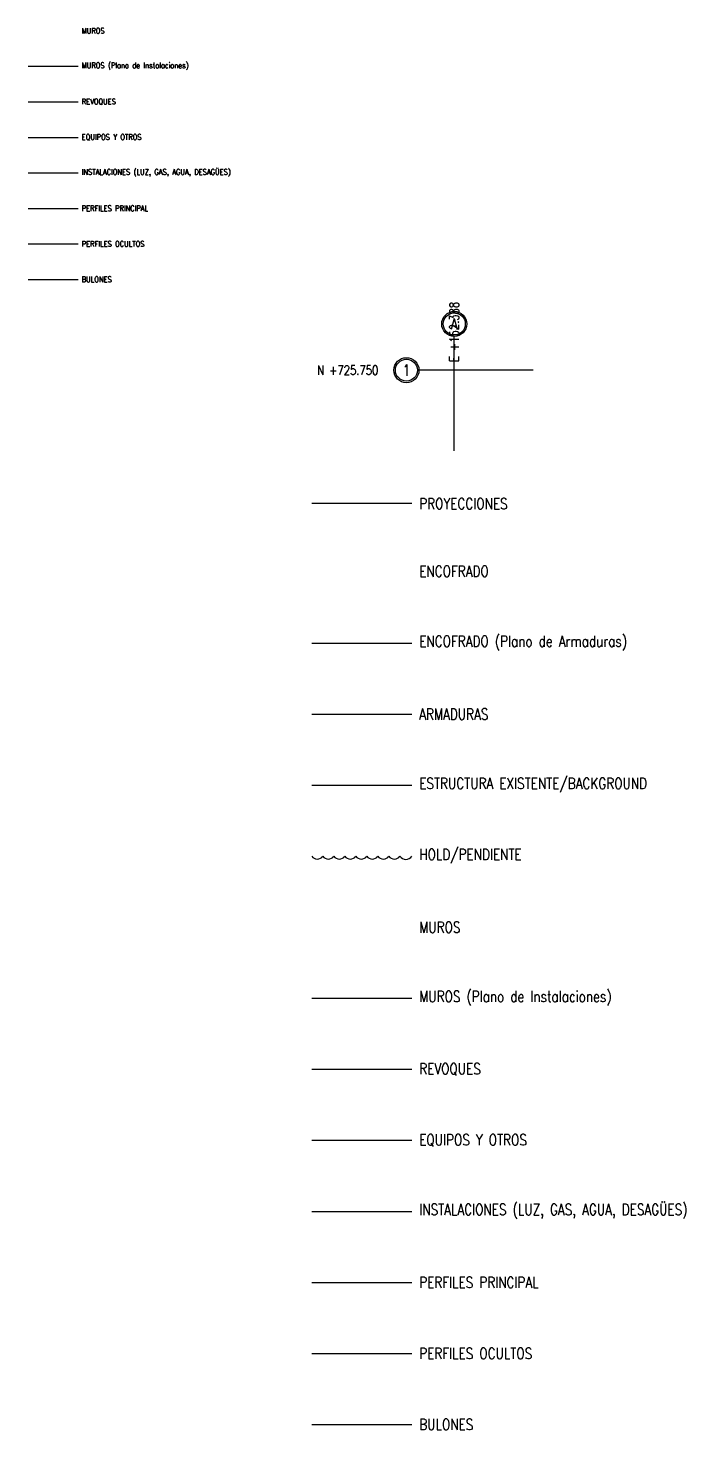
# Model space of a CAD drawing. Header units: millimetres. Extents: x -725228 to 10849, y -8846583 to 5995.
# Drawn here: x -847.53 to -829.62, y 864.27 to 902.4 of the extents above; entities that cross this region are included whole.
import ezdxf

# ---------------------------------------------------------------- set-up
doc = ezdxf.new("R2010")
doc.units = ezdxf.units.MM
doc.linetypes.add('CENTER', pattern=[50.8, 31.75, -6.35, 6.35, -6.35])
doc.linetypes.add('HIDDEN', pattern=[9.525, 6.35, -3.175])
for name, color, linetype in [('CI-Armaduras', 4, 'Continuous'), ('CI-Encofrados', 2, 'Continuous'), ('CI-Equipamiento', 253, 'Continuous'), ('CI-I.S. Agua Caliente', 6, 'Continuous'), ('CI-Proyecciones', 1, 'HIDDEN'), ('CI-Revoques', 2, 'Continuous'), ('ES-Perfil-Oculto', 1, 'HIDDEN'), ('ES-Perfiles-f', 2, 'Continuous'), ('ES-Perfiles-g', 4, 'Continuous'), ('GE-Background', 252, 'Continuous'), ('GE-Ejes', 1, 'CENTER'), ('GE-Titulos', 4, 'Continuous'), ('PENDIENTE', 6, 'Continuous')]:
    doc.layers.add(name, color=color, linetype=linetype)
doc.styles.add('Romans', font='romans.shx', dxfattribs={"width": 0.8})
doc.styles.add('Romans PF', font='romans.shx', dxfattribs={"width": 0.8})

msp = doc.modelspace()

# ---------------------------------------------------------------- linework, layer by layer
at = {"layer": 'CI-Armaduras'}
msp.add_line((-839.809, 883.737), (-837.083, 883.737), dxfattribs=at)
at = {"layer": 'CI-Encofrados'}
msp.add_line((-839.809, 885.669), (-837.083, 885.669), dxfattribs=at)
at = {"layer": 'CI-Equipamiento'}
for p, q in [((-847.533, 899.427), (-846.171, 899.427)), ((-839.809, 872.145), (-837.083, 872.145))]:
    msp.add_line(p, q, dxfattribs=at)
at = {"layer": 'CI-I.S. Agua Caliente'}
for p, q in [((-847.533, 898.461), (-846.171, 898.461)), ((-839.809, 870.213), (-837.083, 870.213))]:
    msp.add_line(p, q, dxfattribs=at)
at = {"layer": 'CI-Proyecciones', "ltscale": 100}
msp.add_line((-837.083, 889.463), (-839.809, 889.463), dxfattribs=at)
at = {"layer": 'CI-Revoques'}
for p, q in [((-847.533, 901.359), (-846.171, 901.359)), ((-847.533, 900.393), (-846.171, 900.393)), ((-839.809, 876.009), (-837.083, 876.009)), ((-839.809, 874.077), (-837.083, 874.077))]:
    msp.add_line(p, q, dxfattribs=at)
at = {"layer": 'ES-Perfil-Oculto', "ltscale": 50}
msp.add_line((-847.533, 896.529), (-846.171, 896.529), dxfattribs=at)
at = {"layer": 'ES-Perfil-Oculto', "ltscale": 100}
msp.add_line((-839.809, 866.349), (-837.083, 866.349), dxfattribs=at)
at = {"layer": 'ES-Perfiles-f'}
for p, q in [((-847.533, 895.563), (-846.171, 895.563)), ((-839.809, 864.417), (-837.083, 864.417))]:
    msp.add_line(p, q, dxfattribs=at)
at = {"layer": 'ES-Perfiles-g'}
for p, q in [((-847.533, 897.495), (-846.171, 897.495)), ((-839.809, 868.281), (-837.083, 868.281))]:
    msp.add_line(p, q, dxfattribs=at)
at = {"layer": 'GE-Background'}
msp.add_line((-839.809, 881.805), (-837.083, 881.805), dxfattribs=at)
at = {"layer": 'GE-Ejes', "ltscale": 1000}
for p, q in [((-835.931, 890.902), (-835.931, 894.013)), ((-833.78, 893.094), (-836.891, 893.094))]:
    msp.add_line(p, q, dxfattribs=at)
at = {"layer": 'GE-Ejes', "color": 3, "linetype": 'ByBlock'}
for centre, radius in [((-835.931, 894.353), 0.34), ((-835.931, 894.353), 0.3), ((-837.231, 893.094), 0.34), ((-837.231, 893.094), 0.3)]:
    msp.add_circle(centre, radius, dxfattribs=at)
at = {"layer": 'PENDIENTE'}
msp.add_lwpolyline([(-839.809, 879.873, 0.520567), (-839.509, 879.873, 0.520567), (-839.209, 879.873, 0.520567), (-838.909, 879.873, 0.520567), (-838.609, 879.873, 0.520567), (-838.309, 879.873, 0.520567), (-838.009, 879.873, 0.520567), (-837.709, 879.873, 0.520567), (-837.409, 879.873, 0.520567), (-837.083, 879.873, 0.520567)], format="xyb", dxfattribs=at)

# ---------------------------------------------------------------- texts
at = {"layer": 'GE-Ejes', "color": 2, "insert": (-835.931, 894.953), "char_height": 0.25, "attachment_point": 6, "rotation": 90, "style": 'Romans'}
msp.add_mtext('E +152.388', dxfattribs=at)
at = {"layer": 'GE-Ejes', "color": 3, "char_height": 0.3, "width": 0.26667, "attachment_point": 5, "style": 'Romans'}
for s, insert in [('A', (-835.931, 894.353)), ('1', (-837.231, 893.094))]:
    msp.add_mtext(s, dxfattribs=dict(at, insert=insert))
at = {"layer": 'GE-Ejes', "color": 2, "insert": (-837.831, 893.094), "char_height": 0.25, "attachment_point": 4, "style": 'Romans'}
msp.add_mtext('\\pi-1.8286;N +725.750', dxfattribs=at)
at = {"layer": 'GE-Titulos', "attachment_point": 4, "line_spacing_factor": 1.200001, "style": 'Romans PF'}
for s, insert, char_height, width in [('{\\H0.75x;MUROS}', (-846.071, 902.325), 0.2, 14.27112), ('{\\H0.75x;MUROS (Plano de Instalaciones)}', (-846.071, 901.359), 0.2, 14.27112), ('{\\H0.75x;REVOQUES}', (-846.071, 900.393), 0.2, 14.27112), ('{\\H0.75x;EQUIPOS Y OTROS}', (-846.071, 899.427), 0.2, 14.27112), ('{\\H0.75x;INSTALACIONES (LUZ, GAS, AGUA, DESAGÜES)}', (-846.071, 898.461), 0.2, 14.27112), ('{\\H0.75x;PERFILES PRINCIPAL}', (-846.071, 897.495), 0.2, 14.27112), ('{\\H0.75x;PERFILES OCULTOS}', (-846.071, 896.529), 0.2, 14.27112), ('{\\H0.75x;BULONES}', (-846.071, 895.563), 0.2, 14.27112), ('{\\H0.75x;PROYECCIONES}', (-836.883, 889.463), 0.4, 28.54223), ('{\\H0.75x;ENCOFRADO}', (-836.883, 887.623), 0.4, 28.54223), ('{\\H0.75x;ENCOFRADO (Plano de Armaduras)}', (-836.883, 885.669), 0.4, 28.54223), ('{\\H0.75x;ARMADURAS}', (-836.883, 883.737), 0.4, 28.54223), ('{\\H0.75x;ESTRUCTURA EXISTENTE/BACKGROUND}', (-836.883, 881.805), 0.4, 28.54223), ('{\\H0.75x;HOLD/PENDIENTE}', (-836.883, 879.873), 0.4, 28.54223), ('{\\H0.75x;MUROS}', (-836.883, 877.941), 0.4, 28.54223), ('{\\H0.75x;MUROS (Plano de Instalaciones)}', (-836.883, 876.009), 0.4, 28.54223), ('{\\H0.75x;REVOQUES}', (-836.883, 874.077), 0.4, 28.54223), ('{\\H0.75x;EQUIPOS Y OTROS}', (-836.883, 872.145), 0.4, 28.54223), ('{\\H0.75x;INSTALACIONES (LUZ, GAS, AGUA, DESAGÜES)}', (-836.883, 870.213), 0.4, 28.54223), ('{\\H0.75x;PERFILES PRINCIPAL}', (-836.883, 868.281), 0.4, 28.54223), ('{\\H0.75x;PERFILES OCULTOS}', (-836.883, 866.349), 0.4, 28.54223), ('{\\H0.75x;BULONES}', (-836.883, 864.417), 0.4, 28.54223)]:
    msp.add_mtext(s, dxfattribs=dict(at, insert=insert, char_height=char_height, width=width))

doc.saveas('drawing.dxf')
